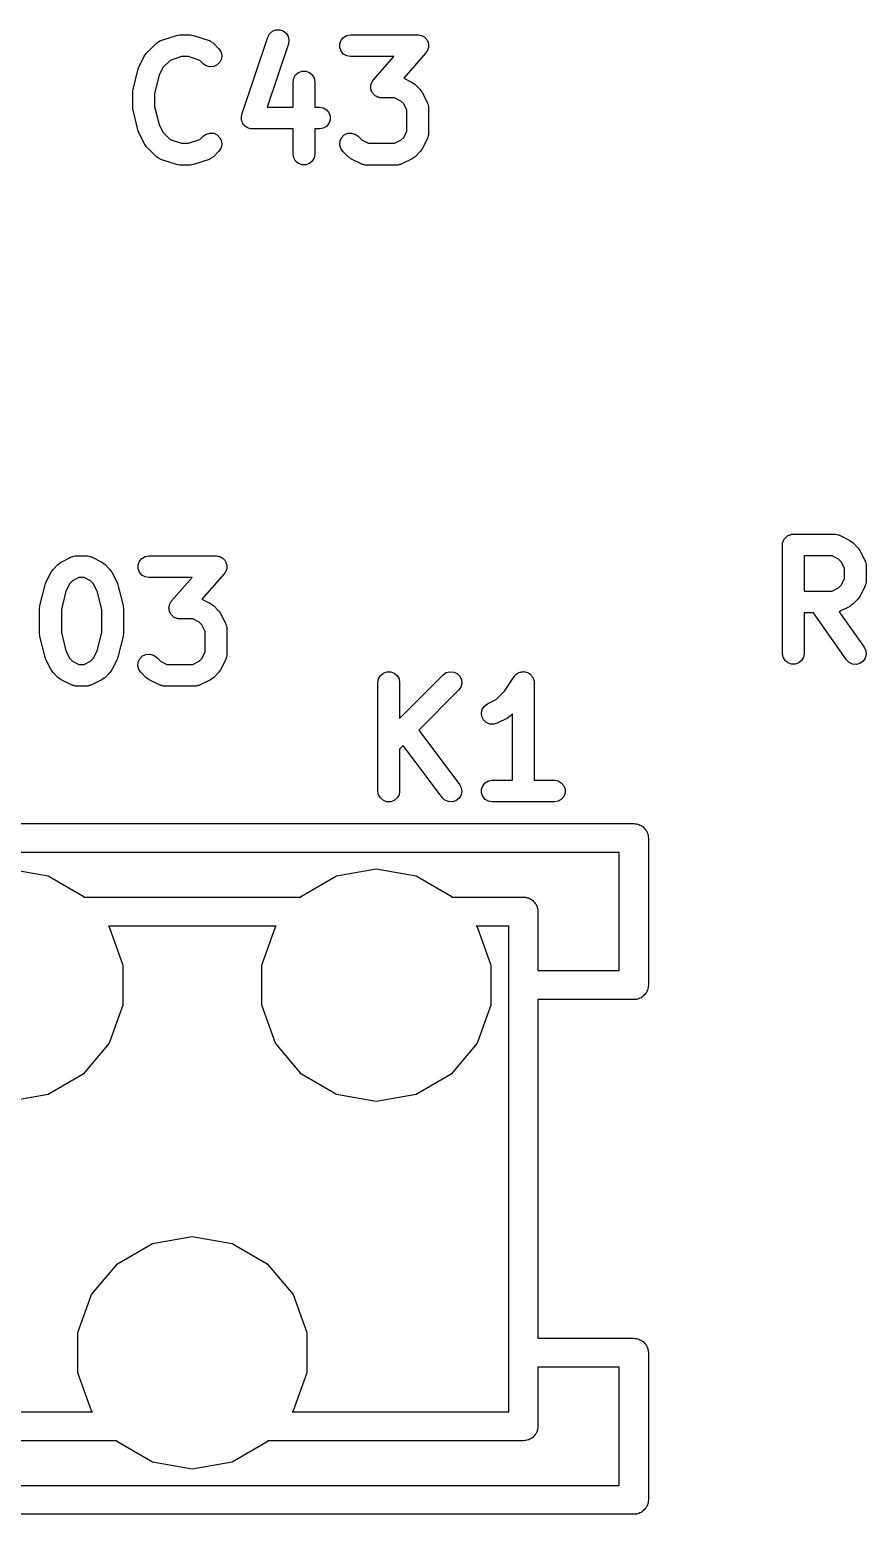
# Model space of a CAD drawing. Extents: x 69.6 to 139.6, y -158 to -61.
# Drawn here: x 93.12 to 98.89, y -115.44 to -105.18 of the extents above; entities that cross this region are included whole.
import ezdxf

# ---------------------------------------------------------------- set-up
doc = ezdxf.new("R2010")
doc.units = 0
doc.header["$MEASUREMENT"] = 0
doc.layers.add('BLACK', color=7, linetype='CONTINUOUS')

msp = doc.modelspace()

# ---------------------------------------------------------------- linework, layer by layer
at = {"layer": 'Black'}
for p, q in [((94.0227, -105.254), (94.1299, -105.218)), ((94.1299, -105.218), (94.1417, -105.216)), ((94.1417, -105.216), (94.1536, -105.214)), ((94.1536, -105.214), (94.225, -105.214)), ((94.225, -105.214), (94.2368, -105.216)), ((94.2368, -105.216), (94.2487, -105.218)), ((94.2487, -105.218), (94.3559, -105.254)), ((94.5824, -105.766), (94.761, -105.23)), ((94.761, -105.23), (94.7734, -105.207)), ((94.7734, -105.207), (94.7929, -105.19)), ((94.7929, -105.19), (94.8171, -105.18)), ((94.8171, -105.18), (94.8431, -105.179)), ((94.8431, -105.179), (94.8679, -105.188)), ((94.8679, -105.188), (94.8883, -105.204)), ((94.8883, -105.204), (94.9019, -105.226)), ((94.9019, -105.226), (94.9071, -105.252)), ((95.2672, -105.252), (95.2839, -105.232)), ((95.2839, -105.232), (95.3065, -105.219)), ((95.3065, -105.219), (95.3321, -105.214)), ((95.3321, -105.214), (95.7964, -105.214)), ((95.7964, -105.214), (95.8036, -105.216)), ((95.8036, -105.216), (95.811, -105.216)), ((95.811, -105.216), (95.8164, -105.218)), ((95.8164, -105.218), (95.8221, -105.219)), ((95.8221, -105.219), (95.8284, -105.222)), ((95.8284, -105.222), (95.8353, -105.225)), ((95.8353, -105.225), (95.8396, -105.229)), ((95.8396, -105.229), (95.8446, -105.232)), ((95.8446, -105.232), (95.8493, -105.237)), ((93.922, -105.343), (93.9934, -105.272)), ((93.9934, -105.272), (93.9969, -105.269)), ((93.9969, -105.269), (93.9998, -105.266)), ((93.9998, -105.266), (94.0075, -105.262)), ((94.0075, -105.262), (94.0147, -105.257)), ((94.0147, -105.257), (94.0189, -105.256)), ((94.0189, -105.256), (94.0227, -105.254)), ((94.3559, -105.254), (94.3597, -105.256)), ((94.3597, -105.256), (94.3638, -105.257)), ((94.3638, -105.257), (94.371, -105.262)), ((94.371, -105.262), (94.3788, -105.266)), ((94.3788, -105.266), (94.3816, -105.269)), ((94.3816, -105.269), (94.3852, -105.272)), ((94.3852, -105.272), (94.4209, -105.308)), ((94.4209, -105.308), (94.4358, -105.329)), ((94.4358, -105.329), (94.4426, -105.354)), ((94.9033, -105.277), (94.7576, -105.714)), ((94.9071, -105.252), (94.9033, -105.277)), ((95.2583, -105.276), (95.2672, -105.252)), ((95.2583, -105.302), (95.2583, -105.276)), ((95.2672, -105.327), (95.2583, -105.302)), ((95.2839, -105.347), (95.2672, -105.327)), ((95.8529, -105.339), (95.6994, -105.514)), ((95.8493, -105.237), (95.8549, -105.242)), ((95.8567, -105.332), (95.8529, -105.339)), ((95.8549, -105.242), (95.8577, -105.247)), ((95.8614, -105.327), (95.8567, -105.332)), ((95.8577, -105.247), (95.8614, -105.252)), ((95.8614, -105.252), (95.8639, -105.259)), ((95.8634, -105.321), (95.8614, -105.327)), ((95.8664, -105.316), (95.8634, -105.321)), ((95.8639, -105.259), (95.8674, -105.265)), ((95.8678, -105.309), (95.8664, -105.316)), ((95.8674, -105.265), (95.8683, -105.271)), ((95.8703, -105.302), (95.8678, -105.309)), ((95.8683, -105.271), (95.8703, -105.276)), ((95.8703, -105.276), (95.8703, -105.284)), ((95.8703, -105.284), (95.8714, -105.291)), ((95.8714, -105.291), (95.8703, -105.297)), ((95.8703, -105.297), (95.8703, -105.302)), ((93.8699, -105.442), (93.8722, -105.434)), ((93.8722, -105.434), (93.9079, -105.363)), ((93.9079, -105.363), (93.9151, -105.353)), ((93.9151, -105.353), (93.922, -105.343)), ((94.0366, -105.441), (94.01, -105.494)), ((94.0869, -105.391), (94.0366, -105.441)), ((94.1657, -105.364), (94.0869, -105.391)), ((94.2128, -105.364), (94.1657, -105.364)), ((94.2916, -105.391), (94.2128, -105.364)), ((94.3148, -105.414), (94.2916, -105.391)), ((94.3362, -105.429), (94.3148, -105.414)), ((94.3613, -105.435), (94.3362, -105.429)), ((94.3873, -105.433), (94.3613, -105.435)), ((94.4109, -105.422), (94.3873, -105.433)), ((94.4293, -105.404), (94.4109, -105.422)), ((94.4403, -105.38), (94.4293, -105.404)), ((94.4426, -105.354), (94.4403, -105.38)), ((95.3065, -105.36), (95.2839, -105.347)), ((95.3321, -105.364), (95.3065, -105.36)), ((95.6311, -105.364), (95.3321, -105.364)), ((95.49, -105.526), (95.6311, -105.364)), ((93.8308, -105.593), (93.8665, -105.45)), ((93.8665, -105.45), (93.8699, -105.442)), ((94.01, -105.494), (93.9786, -105.62)), ((94.9357, -105.539), (94.9402, -105.514)), ((94.9357, -105.714), (94.9357, -105.539)), ((94.9402, -105.514), (94.9533, -105.491)), ((94.9533, -105.491), (94.9732, -105.474)), ((94.9732, -105.474), (94.9977, -105.465)), ((94.9977, -105.465), (95.0237, -105.465)), ((95.0237, -105.465), (95.0482, -105.474)), ((95.0482, -105.474), (95.0682, -105.491)), ((95.0682, -105.491), (95.0812, -105.514)), ((95.0812, -105.514), (95.0857, -105.539)), ((95.0857, -105.539), (95.0857, -105.714)), ((95.4765, -105.548), (95.4795, -105.543)), ((95.4795, -105.543), (95.4815, -105.537)), ((95.4815, -105.537), (95.4862, -105.532)), ((95.4862, -105.532), (95.49, -105.526)), ((95.6994, -105.514), (95.7585, -105.544)), ((95.7585, -105.544), (95.7682, -105.551)), ((93.8286, -105.611), (93.8302, -105.602)), ((93.8286, -105.718), (93.8286, -105.611)), ((93.8302, -105.602), (93.8308, -105.593)), ((93.9786, -105.62), (93.9786, -105.709)), ((95.4714, -105.573), (95.4726, -105.568)), ((95.4726, -105.581), (95.4714, -105.573)), ((95.4726, -105.562), (95.4751, -105.555)), ((95.4726, -105.568), (95.4726, -105.562)), ((95.4726, -105.588), (95.4726, -105.581)), ((95.4745, -105.593), (95.4726, -105.588)), ((95.4754, -105.599), (95.4745, -105.593)), ((95.4751, -105.555), (95.4765, -105.548)), ((95.479, -105.606), (95.4754, -105.599)), ((95.4815, -105.612), (95.479, -105.606)), ((95.4852, -105.617), (95.4815, -105.612)), ((95.488, -105.622), (95.4852, -105.617)), ((95.4935, -105.627), (95.488, -105.622)), ((95.4982, -105.632), (95.4935, -105.627)), ((95.5032, -105.635), (95.4982, -105.632)), ((95.5076, -105.639), (95.5032, -105.635)), ((95.5144, -105.642), (95.5076, -105.639)), ((95.5208, -105.645), (95.5144, -105.642)), ((95.5265, -105.646), (95.5208, -105.645)), ((95.5319, -105.649), (95.5265, -105.646)), ((95.7682, -105.551), (95.778, -105.558)), ((95.778, -105.558), (95.8137, -105.593)), ((95.8137, -105.593), (95.8206, -105.603)), ((95.8206, -105.603), (95.8278, -105.613)), ((95.8278, -105.613), (95.8635, -105.684)), ((93.8302, -105.727), (93.8286, -105.718)), ((93.8308, -105.736), (93.8302, -105.727)), ((93.8665, -105.879), (93.8308, -105.736)), ((93.9786, -105.709), (94.01, -105.835)), ((94.7576, -105.714), (94.9357, -105.714)), ((95.0857, -105.714), (95.1179, -105.714)), ((95.1179, -105.714), (95.1435, -105.719)), ((95.1435, -105.719), (95.1661, -105.732)), ((95.1661, -105.732), (95.1828, -105.752)), ((95.5392, -105.649), (95.5319, -105.649)), ((95.5464, -105.65), (95.5392, -105.649)), ((95.6359, -105.65), (95.5464, -105.65)), ((95.6806, -105.672), (95.6359, -105.65)), ((95.6991, -105.691), (95.6806, -105.672)), ((95.7214, -105.736), (95.6991, -105.691)), ((95.7214, -105.879), (95.7214, -105.736)), ((95.8635, -105.684), (95.8647, -105.688)), ((95.8647, -105.688), (95.8669, -105.692)), ((95.8669, -105.692), (95.8684, -105.701)), ((95.8684, -105.701), (95.8709, -105.709)), ((95.8709, -105.709), (95.8707, -105.714)), ((95.8707, -105.714), (95.8714, -105.718)), ((95.8714, -105.718), (95.8714, -105.896)), ((94.01, -105.835), (94.0366, -105.888)), ((94.5786, -105.791), (94.5797, -105.784)), ((94.5797, -105.797), (94.5786, -105.791)), ((94.5797, -105.776), (94.5816, -105.771)), ((94.5797, -105.784), (94.5797, -105.776)), ((94.5797, -105.802), (94.5797, -105.797)), ((94.5823, -105.809), (94.5797, -105.802)), ((94.5816, -105.771), (94.5824, -105.766)), ((94.5838, -105.817), (94.5823, -105.809)), ((94.5867, -105.822), (94.5838, -105.817)), ((94.5886, -105.827), (94.5867, -105.822)), ((94.5935, -105.833), (94.5886, -105.827)), ((94.5975, -105.839), (94.5935, -105.833)), ((94.6018, -105.842), (94.5975, -105.839)), ((94.6054, -105.847), (94.6018, -105.842)), ((94.6119, -105.851), (94.6054, -105.847)), ((94.6179, -105.855), (94.6119, -105.851)), ((95.1661, -105.847), (95.1435, -105.86)), ((95.1828, -105.827), (95.1661, -105.847)), ((95.1828, -105.752), (95.1917, -105.776)), ((95.1917, -105.802), (95.1828, -105.827)), ((95.1917, -105.776), (95.1917, -105.802)), ((93.8699, -105.886), (93.8665, -105.879)), ((93.8722, -105.894), (93.8699, -105.886)), ((93.9079, -105.966), (93.8722, -105.894)), ((94.0366, -105.888), (94.0869, -105.938)), ((94.0869, -105.938), (94.1657, -105.964)), ((94.2128, -105.964), (94.2916, -105.938)), ((94.2916, -105.938), (94.3148, -105.915)), ((94.3148, -105.915), (94.3362, -105.9)), ((94.3362, -105.9), (94.3613, -105.893)), ((94.3613, -105.893), (94.3873, -105.895)), ((94.3873, -105.895), (94.4109, -105.906)), ((94.4109, -105.906), (94.4293, -105.925)), ((94.4293, -105.925), (94.4403, -105.948)), ((94.4403, -105.948), (94.4426, -105.974)), ((94.6231, -105.857), (94.6179, -105.855)), ((94.6279, -105.86), (94.6231, -105.857)), ((94.6354, -105.861), (94.6279, -105.86)), ((94.6426, -105.863), (94.6354, -105.861)), ((94.6481, -105.863), (94.6426, -105.863)), ((94.6536, -105.864), (94.6481, -105.863)), ((94.9357, -105.864), (94.6536, -105.864)), ((94.9357, -106.039), (94.9357, -105.864)), ((95.1179, -105.864), (95.0857, -105.864)), ((95.0857, -105.864), (95.0857, -106.039)), ((95.1435, -105.86), (95.1179, -105.864)), ((95.2574, -105.974), (95.2597, -105.948)), ((95.2597, -105.948), (95.2707, -105.925)), ((95.2707, -105.925), (95.2891, -105.906)), ((95.2891, -105.906), (95.3127, -105.895)), ((95.3127, -105.895), (95.3387, -105.893)), ((95.3387, -105.893), (95.3638, -105.9)), ((95.3638, -105.9), (95.3852, -105.915)), ((95.3852, -105.915), (95.4123, -105.942)), ((95.4123, -105.942), (95.457, -105.964)), ((95.6359, -105.964), (95.6806, -105.942)), ((95.6806, -105.942), (95.6991, -105.923)), ((95.6991, -105.923), (95.7214, -105.879)), ((95.8635, -105.93), (95.8278, -106.001)), ((95.8647, -105.926), (95.8635, -105.93)), ((95.8669, -105.922), (95.8647, -105.926)), ((95.8684, -105.913), (95.8669, -105.922)), ((95.8709, -105.905), (95.8684, -105.913)), ((95.8714, -105.896), (95.8707, -105.901)), ((95.8707, -105.901), (95.8709, -105.905)), ((93.9151, -105.975), (93.9079, -105.966)), ((93.922, -105.985), (93.9151, -105.975)), ((93.9934, -106.057), (93.922, -105.985)), ((93.9969, -106.059), (93.9934, -106.057)), ((94.1657, -105.964), (94.2128, -105.964)), ((94.3852, -106.057), (94.3816, -106.059)), ((94.4209, -106.021), (94.3852, -106.057)), ((94.4358, -106), (94.4209, -106.021)), ((94.4426, -105.974), (94.4358, -106)), ((94.9402, -106.065), (94.9357, -106.039)), ((95.0857, -106.039), (95.0812, -106.065)), ((95.2642, -106), (95.2574, -105.974)), ((95.2791, -106.021), (95.2642, -106)), ((95.3148, -106.057), (95.2791, -106.021)), ((95.3247, -106.063), (95.3148, -106.057)), ((95.457, -105.964), (95.6359, -105.964)), ((95.778, -106.057), (95.7682, -106.063)), ((95.8137, -106.021), (95.778, -106.057)), ((95.8206, -106.011), (95.8137, -106.021)), ((95.8278, -106.001), (95.8206, -106.011)), ((93.9998, -106.062), (93.9969, -106.059)), ((94.0075, -106.067), (93.9998, -106.062)), ((94.0147, -106.072), (94.0075, -106.067)), ((94.0189, -106.073), (94.0147, -106.072)), ((94.0227, -106.075), (94.0189, -106.073)), ((94.1299, -106.11), (94.0227, -106.075)), ((94.1417, -106.112), (94.1299, -106.11)), ((94.1536, -106.114), (94.1417, -106.112)), ((94.225, -106.114), (94.1536, -106.114)), ((94.2368, -106.112), (94.225, -106.114)), ((94.2487, -106.11), (94.2368, -106.112)), ((94.3559, -106.075), (94.2487, -106.11)), ((94.3597, -106.073), (94.3559, -106.075)), ((94.3638, -106.072), (94.3597, -106.073)), ((94.371, -106.067), (94.3638, -106.072)), ((94.3788, -106.062), (94.371, -106.067)), ((94.3816, -106.059), (94.3788, -106.062)), ((94.9533, -106.087), (94.9402, -106.065)), ((94.9732, -106.104), (94.9533, -106.087)), ((94.9977, -106.113), (94.9732, -106.104)), ((95.0237, -106.113), (94.9977, -106.113)), ((95.0482, -106.104), (95.0237, -106.113)), ((95.0682, -106.087), (95.0482, -106.104)), ((95.0812, -106.065), (95.0682, -106.087)), ((95.3343, -106.071), (95.3247, -106.063)), ((95.4057, -106.106), (95.3343, -106.071)), ((95.4099, -106.108), (95.4057, -106.106)), ((95.4136, -106.11), (95.4099, -106.108)), ((95.4223, -106.111), (95.4136, -106.11)), ((95.4307, -106.114), (95.4223, -106.111)), ((95.435, -106.114), (95.4307, -106.114)), ((95.4393, -106.114), (95.435, -106.114)), ((95.6536, -106.114), (95.4393, -106.114)), ((95.6578, -106.114), (95.6536, -106.114)), ((95.6621, -106.114), (95.6578, -106.114)), ((95.6706, -106.111), (95.6621, -106.114)), ((95.6792, -106.11), (95.6706, -106.111)), ((95.683, -106.108), (95.6792, -106.11)), ((95.6871, -106.106), (95.683, -106.108)), ((95.7585, -106.071), (95.6871, -106.106)), ((95.7682, -106.063), (95.7585, -106.071)), ((98.3154, -108.726), (98.3177, -108.72)), ((98.3177, -108.72), (98.3188, -108.714)), ((98.3188, -108.714), (98.3221, -108.708)), ((98.3221, -108.708), (98.3243, -108.702)), ((98.3243, -108.702), (98.3286, -108.697)), ((98.3286, -108.697), (98.3318, -108.691)), ((98.3318, -108.691), (98.3369, -108.687)), ((98.3369, -108.687), (98.3411, -108.682)), ((98.3411, -108.682), (98.3468, -108.679)), ((98.3468, -108.679), (98.3518, -108.674)), ((98.3518, -108.674), (98.358, -108.672)), ((98.358, -108.672), (98.3636, -108.669)), ((98.3636, -108.669), (98.3701, -108.668)), ((98.3701, -108.668), (98.3763, -108.665)), ((98.3763, -108.665), (98.3828, -108.665)), ((98.3828, -108.665), (98.3893, -108.664)), ((98.3893, -108.664), (98.675, -108.664)), ((98.675, -108.664), (98.6793, -108.665)), ((98.6793, -108.665), (98.6836, -108.665)), ((98.6836, -108.665), (98.692, -108.667)), ((98.692, -108.667), (98.7007, -108.669)), ((98.7007, -108.669), (98.7044, -108.671)), ((98.7044, -108.671), (98.7085, -108.672)), ((98.7085, -108.672), (98.78, -108.708)), ((98.78, -108.708), (98.7896, -108.715)), ((98.7896, -108.715), (98.7995, -108.722)), ((98.7995, -108.722), (98.8352, -108.758)), ((93.3343, -108.858), (93.4057, -108.822)), ((93.4057, -108.822), (93.4099, -108.821)), ((93.4099, -108.821), (93.4136, -108.819)), ((93.4136, -108.819), (93.4223, -108.817)), ((93.4223, -108.817), (93.4307, -108.815)), ((93.4307, -108.815), (93.435, -108.815)), ((93.435, -108.815), (93.4393, -108.814)), ((93.4393, -108.814), (93.5107, -108.814)), ((93.5107, -108.814), (93.515, -108.815)), ((93.515, -108.815), (93.5193, -108.815)), ((93.5193, -108.815), (93.5277, -108.817)), ((93.5277, -108.817), (93.5364, -108.819)), ((93.5364, -108.819), (93.5401, -108.821)), ((93.5401, -108.821), (93.5443, -108.822)), ((93.5443, -108.822), (93.6157, -108.858)), ((93.8911, -108.832), (93.9136, -108.819)), ((93.9136, -108.819), (93.9393, -108.814)), ((93.9393, -108.814), (94.4036, -108.814)), ((94.4036, -108.814), (94.4108, -108.816)), ((94.4108, -108.816), (94.4181, -108.816)), ((94.4181, -108.816), (94.4235, -108.818)), ((94.4235, -108.818), (94.4292, -108.819)), ((94.4292, -108.819), (94.4356, -108.822)), ((94.4356, -108.822), (94.4424, -108.825)), ((94.4424, -108.825), (94.4468, -108.829)), ((98.3143, -108.739), (98.3154, -108.733)), ((98.3143, -109.489), (98.3143, -108.739)), ((98.3154, -108.733), (98.3154, -108.726)), ((98.6573, -108.814), (98.4643, -108.814)), ((98.4643, -108.814), (98.4643, -109.057)), ((98.702, -108.837), (98.6573, -108.814)), ((98.8352, -108.758), (98.8421, -108.768)), ((98.8421, -108.768), (98.8492, -108.777)), ((98.8492, -108.777), (98.8849, -108.849)), ((93.2293, -108.999), (93.2651, -108.927)), ((93.2651, -108.927), (93.2722, -108.918)), ((93.2722, -108.918), (93.2791, -108.908)), ((93.2791, -108.908), (93.3148, -108.872)), ((93.3148, -108.872), (93.3247, -108.865)), ((93.3247, -108.865), (93.3343, -108.858)), ((93.6157, -108.858), (93.6253, -108.865)), ((93.6253, -108.865), (93.6352, -108.872)), ((93.6352, -108.872), (93.6709, -108.908)), ((93.6709, -108.908), (93.6778, -108.918)), ((93.6778, -108.918), (93.6849, -108.927)), ((93.6849, -108.927), (93.7207, -108.999)), ((93.8654, -108.876), (93.8743, -108.852)), ((93.8654, -108.902), (93.8654, -108.876)), ((93.8743, -108.927), (93.8654, -108.902)), ((93.8743, -108.852), (93.8911, -108.832)), ((93.8911, -108.947), (93.8743, -108.927)), ((94.4468, -108.829), (94.4518, -108.832)), ((94.4518, -108.832), (94.4565, -108.837)), ((94.4565, -108.837), (94.462, -108.842)), ((94.462, -108.842), (94.4648, -108.847)), ((94.4685, -108.927), (94.4638, -108.932)), ((94.4648, -108.847), (94.4685, -108.852)), ((94.4685, -108.852), (94.471, -108.859)), ((94.4705, -108.921), (94.4685, -108.927)), ((94.4735, -108.916), (94.4705, -108.921)), ((94.471, -108.859), (94.4746, -108.865)), ((94.4749, -108.909), (94.4735, -108.916)), ((94.4746, -108.865), (94.4755, -108.871)), ((94.4774, -108.902), (94.4749, -108.909)), ((94.4755, -108.871), (94.4774, -108.876)), ((94.4774, -108.876), (94.4774, -108.884)), ((94.4774, -108.884), (94.4786, -108.891)), ((94.4786, -108.891), (94.4774, -108.897)), ((94.4774, -108.897), (94.4774, -108.902)), ((98.7205, -108.855), (98.702, -108.837)), ((98.7429, -108.9), (98.7205, -108.855)), ((98.7429, -108.972), (98.7429, -108.9)), ((98.8849, -108.849), (98.8862, -108.853)), ((98.8862, -108.853), (98.8883, -108.856)), ((98.8883, -108.856), (98.8899, -108.865)), ((98.8899, -108.865), (98.8924, -108.874)), ((98.8924, -108.874), (98.8921, -108.878)), ((98.8921, -108.878), (98.8929, -108.882)), ((98.8929, -108.882), (98.8929, -108.989)), ((93.188, -109.157), (93.2237, -109.014)), ((93.2237, -109.014), (93.227, -109.006)), ((93.227, -109.006), (93.2293, -108.999)), ((93.3938, -109.005), (93.3672, -109.058)), ((93.4123, -108.987), (93.3938, -109.005)), ((93.457, -108.964), (93.4123, -108.987)), ((93.493, -108.964), (93.457, -108.964)), ((93.5377, -108.987), (93.493, -108.964)), ((93.5562, -109.005), (93.5377, -108.987)), ((93.5828, -109.058), (93.5562, -109.005)), ((93.7207, -108.999), (93.723, -109.006)), ((93.723, -109.006), (93.7263, -109.014)), ((93.7263, -109.014), (93.762, -109.157)), ((93.9136, -108.96), (93.8911, -108.947)), ((93.9393, -108.964), (93.9136, -108.96)), ((94.2383, -108.964), (93.9393, -108.964)), ((94.0971, -109.126), (94.2383, -108.964)), ((94.46, -108.939), (94.3065, -109.114)), ((94.4638, -108.932), (94.46, -108.939)), ((98.702, -109.035), (98.7205, -109.016)), ((98.7205, -109.016), (98.7429, -108.972)), ((98.8849, -109.023), (98.8492, -109.094)), ((98.8862, -109.019), (98.8849, -109.023)), ((98.8883, -109.015), (98.8862, -109.019)), ((98.8899, -109.006), (98.8883, -109.015)), ((98.8924, -108.998), (98.8899, -109.006)), ((98.8929, -108.989), (98.8921, -108.994)), ((98.8921, -108.994), (98.8924, -108.998)), ((93.3672, -109.058), (93.3357, -109.184)), ((93.6143, -109.184), (93.5828, -109.058)), ((94.0886, -109.137), (94.0933, -109.132)), ((94.0933, -109.132), (94.0971, -109.126)), ((94.3065, -109.114), (94.3657, -109.144)), ((98.4643, -109.057), (98.6573, -109.057)), ((98.6573, -109.057), (98.702, -109.035)), ((98.8352, -109.114), (98.7995, -109.149)), ((98.8421, -109.104), (98.8352, -109.114)), ((98.8492, -109.094), (98.8421, -109.104)), ((93.1857, -109.175), (93.1873, -109.166)), ((93.1857, -109.354), (93.1857, -109.175)), ((93.1873, -109.166), (93.188, -109.157)), ((93.3357, -109.184), (93.3357, -109.344)), ((93.6143, -109.344), (93.6143, -109.184)), ((93.762, -109.157), (93.7627, -109.166)), ((93.7627, -109.166), (93.7643, -109.175)), ((93.7643, -109.175), (93.7643, -109.354)), ((94.0786, -109.173), (94.0797, -109.168)), ((94.0797, -109.181), (94.0786, -109.173)), ((94.0797, -109.162), (94.0822, -109.155)), ((94.0797, -109.168), (94.0797, -109.162)), ((94.0797, -109.188), (94.0797, -109.181)), ((94.0817, -109.193), (94.0797, -109.188)), ((94.0826, -109.199), (94.0817, -109.193)), ((94.0822, -109.155), (94.0836, -109.148)), ((94.0861, -109.206), (94.0826, -109.199)), ((94.0836, -109.148), (94.0866, -109.143)), ((94.0886, -109.212), (94.0861, -109.206)), ((94.0866, -109.143), (94.0886, -109.137)), ((94.0923, -109.217), (94.0886, -109.212)), ((94.0951, -109.222), (94.0923, -109.217)), ((94.1007, -109.227), (94.0951, -109.222)), ((94.1054, -109.232), (94.1007, -109.227)), ((94.1104, -109.235), (94.1054, -109.232)), ((94.1147, -109.239), (94.1104, -109.235)), ((94.3657, -109.144), (94.3753, -109.151)), ((94.3753, -109.151), (94.3852, -109.158)), ((94.3852, -109.158), (94.4209, -109.193)), ((94.4209, -109.193), (94.4278, -109.203)), ((94.4278, -109.203), (94.4349, -109.213)), ((94.4349, -109.213), (94.4707, -109.284)), ((98.5288, -109.207), (98.4643, -109.207)), ((98.4643, -109.207), (98.4643, -109.489)), ((98.7564, -109.532), (98.5288, -109.207)), ((98.7085, -109.199), (98.7067, -109.2)), ((98.7067, -109.2), (98.8793, -109.446)), ((98.78, -109.164), (98.7085, -109.199)), ((98.7896, -109.156), (98.78, -109.164)), ((98.7995, -109.149), (98.7896, -109.156)), ((94.1216, -109.242), (94.1147, -109.239)), ((94.1279, -109.245), (94.1216, -109.242)), ((94.1336, -109.246), (94.1279, -109.245)), ((94.139, -109.249), (94.1336, -109.246)), ((94.1463, -109.249), (94.139, -109.249)), ((94.1536, -109.25), (94.1463, -109.249)), ((94.243, -109.25), (94.1536, -109.25)), ((94.2877, -109.272), (94.243, -109.25)), ((94.3062, -109.291), (94.2877, -109.272)), ((94.3286, -109.336), (94.3062, -109.291)), ((94.3286, -109.479), (94.3286, -109.336)), ((94.4707, -109.284), (94.4719, -109.288)), ((94.4719, -109.288), (94.474, -109.292)), ((94.474, -109.292), (94.4756, -109.301)), ((94.4756, -109.301), (94.4781, -109.309)), ((94.4781, -109.309), (94.4778, -109.314)), ((94.4778, -109.314), (94.4786, -109.318)), ((94.4786, -109.318), (94.4786, -109.496)), ((93.1873, -109.363), (93.1857, -109.354)), ((93.188, -109.372), (93.1873, -109.363)), ((93.2237, -109.515), (93.188, -109.372)), ((93.3357, -109.344), (93.3672, -109.47)), ((93.5828, -109.47), (93.6143, -109.344)), ((93.762, -109.372), (93.7263, -109.515)), ((93.7627, -109.363), (93.762, -109.372)), ((93.7643, -109.354), (93.7627, -109.363)), ((93.227, -109.522), (93.2237, -109.515)), ((93.2293, -109.53), (93.227, -109.522)), ((93.2651, -109.601), (93.2293, -109.53)), ((93.3672, -109.47), (93.3938, -109.523)), ((93.3938, -109.523), (93.4123, -109.542)), ((93.4123, -109.542), (93.457, -109.564)), ((93.493, -109.564), (93.5377, -109.542)), ((93.5377, -109.542), (93.5562, -109.523)), ((93.5562, -109.523), (93.5828, -109.47)), ((93.7207, -109.53), (93.6849, -109.601)), ((93.723, -109.522), (93.7207, -109.53)), ((93.7263, -109.515), (93.723, -109.522)), ((93.8668, -109.548), (93.8778, -109.525)), ((93.8778, -109.525), (93.8963, -109.506)), ((93.8963, -109.506), (93.9199, -109.495)), ((93.9199, -109.495), (93.9458, -109.493)), ((93.9458, -109.493), (93.971, -109.5)), ((93.971, -109.5), (93.9923, -109.515)), ((93.9923, -109.515), (94.0194, -109.542)), ((94.0194, -109.542), (94.0641, -109.564)), ((94.243, -109.564), (94.2877, -109.542)), ((94.2877, -109.542), (94.3062, -109.523)), ((94.3062, -109.523), (94.3286, -109.479)), ((94.4707, -109.53), (94.4349, -109.601)), ((94.4719, -109.526), (94.4707, -109.53)), ((94.474, -109.522), (94.4719, -109.526)), ((94.4756, -109.513), (94.474, -109.522)), ((94.4781, -109.505), (94.4756, -109.513)), ((94.4786, -109.496), (94.4778, -109.501)), ((94.4778, -109.501), (94.4781, -109.505)), ((98.3188, -109.515), (98.3143, -109.489)), ((98.3318, -109.537), (98.3188, -109.515)), ((98.3518, -109.554), (98.3318, -109.537)), ((98.4467, -109.537), (98.4268, -109.554)), ((98.4598, -109.515), (98.4467, -109.537)), ((98.4643, -109.489), (98.4598, -109.515)), ((98.7748, -109.551), (98.7564, -109.532)), ((98.8709, -109.542), (98.8495, -109.557)), ((98.8858, -109.521), (98.8709, -109.542)), ((98.8793, -109.446), (98.8903, -109.47)), ((98.8926, -109.496), (98.8858, -109.521)), ((98.8903, -109.47), (98.8926, -109.496)), ((93.2722, -109.611), (93.2651, -109.601)), ((93.2791, -109.621), (93.2722, -109.611)), ((93.3148, -109.657), (93.2791, -109.621)), ((93.457, -109.564), (93.493, -109.564)), ((93.6709, -109.621), (93.6352, -109.657)), ((93.6778, -109.611), (93.6709, -109.621)), ((93.6849, -109.601), (93.6778, -109.611)), ((93.8646, -109.574), (93.8668, -109.548)), ((93.8713, -109.6), (93.8646, -109.574)), ((93.8863, -109.621), (93.8713, -109.6)), ((93.922, -109.657), (93.8863, -109.621)), ((94.0641, -109.564), (94.243, -109.564)), ((94.4209, -109.621), (94.3852, -109.657)), ((94.4278, -109.611), (94.4209, -109.621)), ((94.4349, -109.601), (94.4278, -109.611)), ((95.526, -109.664), (95.539, -109.641)), ((95.539, -109.641), (95.5589, -109.624)), ((95.5589, -109.624), (95.5834, -109.615)), ((95.5834, -109.615), (95.6095, -109.615)), ((95.6095, -109.615), (95.6339, -109.624)), ((95.6339, -109.624), (95.6539, -109.641)), ((95.6539, -109.641), (95.6669, -109.664)), ((95.6714, -109.937), (95.972, -109.636)), ((95.972, -109.636), (95.9933, -109.621)), ((95.9933, -109.621), (96.0185, -109.615)), ((96.0185, -109.615), (96.0444, -109.617)), ((96.0444, -109.617), (96.068, -109.628)), ((96.068, -109.628), (96.0864, -109.646)), ((96.0864, -109.646), (96.0974, -109.67)), ((96.4626, -109.648), (96.4655, -109.645)), ((96.4655, -109.645), (96.4675, -109.641)), ((96.4675, -109.641), (96.4744, -109.635)), ((96.4744, -109.635), (96.4806, -109.629)), ((96.4806, -109.629), (96.4843, -109.627)), ((96.4843, -109.627), (96.4875, -109.624)), ((96.4875, -109.624), (96.4959, -109.621)), ((96.4959, -109.621), (96.5039, -109.617)), ((96.5039, -109.617), (96.5081, -109.617)), ((96.5081, -109.617), (96.512, -109.615)), ((96.512, -109.615), (96.5209, -109.615)), ((96.5209, -109.615), (96.5298, -109.614)), ((96.5298, -109.614), (96.5339, -109.615)), ((96.5339, -109.615), (96.538, -109.615)), ((96.538, -109.615), (96.5464, -109.618)), ((96.5464, -109.618), (96.5551, -109.621)), ((96.5551, -109.621), (96.5586, -109.623)), ((96.5586, -109.623), (96.5625, -109.624)), ((96.5625, -109.624), (96.5694, -109.63)), ((96.5694, -109.63), (96.5768, -109.635)), ((96.5768, -109.635), (96.5793, -109.638)), ((96.5793, -109.638), (96.5825, -109.641)), ((96.5825, -109.641), (96.5869, -109.649)), ((98.3763, -109.563), (98.3518, -109.554)), ((98.4023, -109.563), (98.3763, -109.563)), ((98.4268, -109.554), (98.4023, -109.563)), ((98.7984, -109.562), (98.7748, -109.551)), ((98.8244, -109.564), (98.7984, -109.562)), ((98.8495, -109.557), (98.8244, -109.564)), ((93.3247, -109.663), (93.3148, -109.657)), ((93.3343, -109.671), (93.3247, -109.663)), ((93.4057, -109.706), (93.3343, -109.671)), ((93.4099, -109.708), (93.4057, -109.706)), ((93.4136, -109.71), (93.4099, -109.708)), ((93.4223, -109.711), (93.4136, -109.71)), ((93.4307, -109.714), (93.4223, -109.711)), ((93.435, -109.714), (93.4307, -109.714)), ((93.4393, -109.714), (93.435, -109.714)), ((93.5107, -109.714), (93.4393, -109.714)), ((93.515, -109.714), (93.5107, -109.714)), ((93.5193, -109.714), (93.515, -109.714)), ((93.5277, -109.711), (93.5193, -109.714)), ((93.5364, -109.71), (93.5277, -109.711)), ((93.5401, -109.708), (93.5364, -109.71)), ((93.5443, -109.706), (93.5401, -109.708)), ((93.6143, -109.671), (93.5443, -109.706)), ((93.6157, -109.671), (93.6143, -109.671)), ((93.6253, -109.663), (93.6157, -109.671)), ((93.6352, -109.657), (93.6253, -109.663)), ((93.9318, -109.663), (93.922, -109.657)), ((93.9415, -109.671), (93.9318, -109.663)), ((94.0129, -109.706), (93.9415, -109.671)), ((94.017, -109.708), (94.0129, -109.706)), ((94.0208, -109.71), (94.017, -109.708)), ((94.0294, -109.711), (94.0208, -109.71)), ((94.0379, -109.714), (94.0294, -109.711)), ((94.0422, -109.714), (94.0379, -109.714)), ((94.0464, -109.714), (94.0422, -109.714)), ((94.2607, -109.714), (94.0464, -109.714)), ((94.265, -109.714), (94.2607, -109.714)), ((94.2693, -109.714), (94.265, -109.714)), ((94.2777, -109.711), (94.2693, -109.714)), ((94.2864, -109.71), (94.2777, -109.711)), ((94.2901, -109.708), (94.2864, -109.71)), ((94.2943, -109.706), (94.2901, -109.708)), ((94.3657, -109.671), (94.2943, -109.706)), ((94.3753, -109.663), (94.3657, -109.671)), ((94.3852, -109.657), (94.3753, -109.663)), ((95.5214, -109.689), (95.526, -109.664)), ((95.5214, -110.439), (95.5214, -109.689)), ((95.6669, -109.664), (95.6714, -109.689)), ((95.6714, -109.689), (95.6714, -109.937)), ((96.078, -109.742), (95.8026, -110.018)), ((96.093, -109.721), (96.078, -109.742)), ((96.0997, -109.696), (96.093, -109.721)), ((96.0974, -109.67), (96.0997, -109.696)), ((96.3377, -109.806), (96.3953, -109.749)), ((96.3953, -109.749), (96.4626, -109.648)), ((96.5869, -109.649), (96.5922, -109.656)), ((96.5922, -109.656), (96.5934, -109.66)), ((96.5934, -109.66), (96.5955, -109.664)), ((96.5955, -109.664), (96.597, -109.672)), ((96.597, -109.672), (96.5995, -109.681)), ((96.5995, -109.681), (96.5993, -109.685)), ((96.5993, -109.685), (96.6, -109.689)), ((96.6, -109.689), (96.6, -110.364)), ((96.2419, -109.874), (96.2563, -109.852)), ((96.2563, -109.852), (96.2772, -109.836)), ((96.2772, -109.836), (96.3377, -109.806)), ((96.2358, -109.899), (96.2419, -109.874)), ((96.2388, -109.925), (96.2358, -109.899)), ((96.2505, -109.948), (96.2388, -109.925)), ((96.2694, -109.966), (96.2505, -109.948)), ((96.4157, -109.935), (96.3443, -109.971)), ((96.4253, -109.928), (96.4157, -109.935)), ((96.4352, -109.921), (96.4253, -109.928)), ((96.45, -109.906), (96.4352, -109.921)), ((96.45, -110.364), (96.45, -109.906)), ((95.8026, -110.018), (96.085, -110.394)), ((96.2933, -109.977), (96.2694, -109.966)), ((96.3193, -109.978), (96.2933, -109.977)), ((96.3443, -109.971), (96.3193, -109.978)), ((95.6955, -110.125), (95.6714, -110.149)), ((95.6714, -110.149), (95.6714, -110.439)), ((95.965, -110.484), (95.6955, -110.125)), ((96.2851, -110.369), (96.3107, -110.364)), ((96.3107, -110.364), (96.45, -110.364)), ((96.6, -110.364), (96.7393, -110.364)), ((96.7393, -110.364), (96.7649, -110.369)), ((95.526, -110.465), (95.5214, -110.439)), ((95.539, -110.487), (95.526, -110.465)), ((95.6669, -110.465), (95.6539, -110.487)), ((95.6714, -110.439), (95.6669, -110.465)), ((96.085, -110.394), (96.0968, -110.418)), ((96.0999, -110.443), (96.094, -110.469)), ((96.0968, -110.418), (96.0999, -110.443)), ((96.2369, -110.426), (96.2458, -110.402)), ((96.2369, -110.452), (96.2369, -110.426)), ((96.2458, -110.477), (96.2369, -110.452)), ((96.2458, -110.402), (96.2625, -110.382)), ((96.2625, -110.382), (96.2851, -110.369)), ((96.7649, -110.369), (96.7875, -110.382)), ((96.7875, -110.382), (96.8042, -110.402)), ((96.8042, -110.402), (96.8131, -110.426)), ((96.8131, -110.452), (96.8042, -110.477)), ((96.8131, -110.426), (96.8131, -110.452)), ((95.5589, -110.504), (95.539, -110.487)), ((95.5834, -110.513), (95.5589, -110.504)), ((95.6095, -110.513), (95.5834, -110.513)), ((95.6339, -110.504), (95.6095, -110.513)), ((95.6539, -110.487), (95.6339, -110.504)), ((95.984, -110.502), (95.965, -110.484)), ((96.008, -110.512), (95.984, -110.502)), ((96.034, -110.514), (96.008, -110.512)), ((96.0589, -110.506), (96.034, -110.514)), ((96.0797, -110.491), (96.0589, -110.506)), ((96.094, -110.469), (96.0797, -110.491)), ((96.2625, -110.497), (96.2458, -110.477)), ((96.2851, -110.51), (96.2625, -110.497)), ((96.3107, -110.514), (96.2851, -110.51)), ((96.7393, -110.514), (96.3107, -110.514)), ((96.7649, -110.51), (96.7393, -110.514)), ((96.7875, -110.497), (96.7649, -110.51)), ((96.8042, -110.477), (96.7875, -110.497)), ((87.382, -110.664), (97.288, -110.664)), ((97.288, -110.664), (97.2966, -110.665)), ((97.2966, -110.665), (97.3054, -110.665)), ((97.3054, -110.665), (97.3137, -110.668)), ((97.3137, -110.668), (97.3223, -110.67)), ((97.3223, -110.67), (97.3299, -110.674)), ((97.3299, -110.674), (97.3382, -110.677)), ((97.3382, -110.677), (97.3449, -110.683)), ((97.3449, -110.683), (97.3525, -110.687)), ((97.3525, -110.687), (97.3581, -110.694)), ((97.3581, -110.694), (97.3649, -110.7)), ((97.3649, -110.7), (97.3692, -110.707)), ((97.3692, -110.707), (97.3749, -110.714)), ((97.3749, -110.714), (97.3779, -110.722)), ((97.3779, -110.722), (97.3823, -110.73)), ((97.3823, -110.73), (97.3838, -110.738)), ((97.3838, -110.738), (97.3868, -110.747)), ((97.3868, -110.747), (97.3868, -110.755)), ((97.3868, -110.755), (97.3883, -110.764)), ((97.3883, -110.764), (97.3883, -111.78)), ((97.1877, -110.864), (87.4823, -110.864)), ((97.1877, -111.68), (97.1877, -110.864)), ((92.97, -110.977), (93.2447, -111.025)), ((95.2353, -111.025), (95.51, -110.977)), ((95.51, -110.977), (95.7847, -111.025)), ((93.2447, -111.025), (93.4862, -111.165)), ((94.9938, -111.165), (95.2353, -111.025)), ((95.7847, -111.025), (96.0262, -111.165)), ((93.4862, -111.165), (93.4919, -111.172)), ((93.4919, -111.172), (94.9881, -111.172)), ((94.9881, -111.172), (94.9938, -111.165)), ((96.0262, -111.165), (96.0319, -111.172)), ((96.0319, -111.172), (96.526, -111.172)), ((96.526, -111.172), (96.5346, -111.173)), ((96.5346, -111.173), (96.5434, -111.173)), ((96.5434, -111.173), (96.5517, -111.176)), ((96.5517, -111.176), (96.5603, -111.178)), ((96.5603, -111.178), (96.5679, -111.182)), ((96.5679, -111.182), (96.5762, -111.185)), ((96.5762, -111.185), (96.5829, -111.191)), ((96.5829, -111.191), (96.5905, -111.195)), ((96.5905, -111.195), (96.5961, -111.202)), ((96.5961, -111.202), (96.6029, -111.208)), ((96.6029, -111.208), (96.6072, -111.215)), ((96.6072, -111.215), (96.6129, -111.222)), ((96.6129, -111.222), (96.6159, -111.23)), ((96.6159, -111.23), (96.6203, -111.238)), ((96.6203, -111.238), (96.6218, -111.246)), ((96.6218, -111.246), (96.6248, -111.255)), ((96.6248, -111.255), (96.6248, -111.263)), ((96.6248, -111.263), (96.6263, -111.272)), ((96.6263, -111.272), (96.6263, -111.68)), ((94.8197, -111.372), (93.6603, -111.372)), ((93.6603, -111.372), (93.6655, -111.378)), ((93.6655, -111.378), (93.7609, -111.641)), ((94.7191, -111.641), (94.8145, -111.378)), ((94.8145, -111.378), (94.8197, -111.372)), ((96.4257, -111.372), (96.2003, -111.372)), ((96.2003, -111.372), (96.2055, -111.378)), ((96.2055, -111.378), (96.3009, -111.641)), ((96.4257, -114.728), (96.4257, -111.372)), ((93.7609, -111.641), (93.7609, -111.919)), ((94.7191, -111.919), (94.7191, -111.641)), ((96.3009, -111.641), (96.3009, -111.919)), ((96.6263, -111.68), (97.1877, -111.68)), ((97.3868, -111.797), (97.3838, -111.806)), ((97.3883, -111.78), (97.3868, -111.789)), ((97.3868, -111.789), (97.3868, -111.797)), ((97.288, -111.88), (96.6263, -111.88)), ((96.6263, -111.88), (96.6263, -114.22)), ((97.2966, -111.879), (97.288, -111.88)), ((97.3054, -111.879), (97.2966, -111.879)), ((97.3137, -111.876), (97.3054, -111.879)), ((97.3223, -111.874), (97.3137, -111.876)), ((97.3299, -111.87), (97.3223, -111.874)), ((97.3382, -111.867), (97.3299, -111.87)), ((97.3449, -111.861), (97.3382, -111.867)), ((97.3525, -111.857), (97.3449, -111.861)), ((97.3581, -111.85), (97.3525, -111.857)), ((97.3649, -111.844), (97.3581, -111.85)), ((97.3692, -111.837), (97.3649, -111.844)), ((97.3749, -111.83), (97.3692, -111.837)), ((97.3779, -111.822), (97.3749, -111.83)), ((97.3823, -111.814), (97.3779, -111.822)), ((97.3838, -111.806), (97.3823, -111.814)), ((93.7609, -111.919), (93.6655, -112.182)), ((94.8145, -112.182), (94.7191, -111.919)), ((96.3009, -111.919), (96.2055, -112.182)), ((93.6655, -112.182), (93.4862, -112.395)), ((94.9938, -112.395), (94.8145, -112.182)), ((96.2055, -112.182), (96.0262, -112.395)), ((93.4862, -112.395), (93.2447, -112.535)), ((95.2353, -112.535), (94.9938, -112.395)), ((96.0262, -112.395), (95.7847, -112.535)), ((93.2447, -112.535), (92.97, -112.583)), ((95.51, -112.583), (95.2353, -112.535)), ((95.7847, -112.535), (95.51, -112.583)), ((93.9653, -113.565), (94.24, -113.517)), ((94.24, -113.517), (94.5147, -113.565)), ((93.7238, -113.705), (93.9653, -113.565)), ((94.5147, -113.565), (94.7562, -113.705)), ((93.5445, -113.918), (93.7238, -113.705)), ((94.7562, -113.705), (94.9355, -113.918)), ((93.4491, -114.181), (93.5445, -113.918)), ((94.9355, -113.918), (95.0309, -114.181)), ((93.4491, -114.459), (93.4491, -114.181)), ((95.0309, -114.181), (95.0309, -114.459)), ((96.6263, -114.22), (97.288, -114.22)), ((97.288, -114.22), (97.2966, -114.221)), ((97.2966, -114.221), (97.3054, -114.221)), ((97.3054, -114.221), (97.3137, -114.224)), ((97.3137, -114.224), (97.3223, -114.226)), ((97.3223, -114.226), (97.3299, -114.23)), ((97.3299, -114.23), (97.3382, -114.233)), ((97.3382, -114.233), (97.3449, -114.239)), ((97.3449, -114.239), (97.3525, -114.243)), ((97.3525, -114.243), (97.3581, -114.25)), ((97.3581, -114.25), (97.3649, -114.256)), ((97.3649, -114.256), (97.3692, -114.263)), ((97.3692, -114.263), (97.3749, -114.27)), ((97.3749, -114.27), (97.3779, -114.278)), ((97.3779, -114.278), (97.3823, -114.286)), ((97.3823, -114.286), (97.3838, -114.294)), ((97.3838, -114.294), (97.3868, -114.303)), ((97.3868, -114.303), (97.3868, -114.311)), ((97.3868, -114.311), (97.3883, -114.32)), ((97.3883, -114.32), (97.3883, -115.336)), ((93.5445, -114.722), (93.4491, -114.459)), ((95.0309, -114.459), (94.9355, -114.722)), ((96.6263, -114.42), (96.6263, -114.828)), ((97.1877, -114.42), (96.6263, -114.42)), ((97.1877, -115.236), (97.1877, -114.42)), ((92.3903, -114.728), (93.5497, -114.728)), ((93.5497, -114.728), (93.5445, -114.722)), ((94.9355, -114.722), (94.9303, -114.728)), ((94.9303, -114.728), (96.4257, -114.728)), ((96.6129, -114.878), (96.6072, -114.885)), ((96.6159, -114.87), (96.6129, -114.878)), ((96.6203, -114.862), (96.6159, -114.87)), ((96.6218, -114.854), (96.6203, -114.862)), ((96.6248, -114.845), (96.6218, -114.854)), ((96.6263, -114.828), (96.6248, -114.837)), ((96.6248, -114.837), (96.6248, -114.845)), ((93.7181, -114.928), (92.2219, -114.928)), ((93.7238, -114.935), (93.7181, -114.928)), ((93.9653, -115.075), (93.7238, -114.935)), ((94.7562, -114.935), (94.5147, -115.075)), ((94.7619, -114.928), (94.7562, -114.935)), ((96.526, -114.928), (94.7619, -114.928)), ((96.5346, -114.927), (96.526, -114.928)), ((96.5434, -114.927), (96.5346, -114.927)), ((96.5517, -114.924), (96.5434, -114.927)), ((96.5603, -114.922), (96.5517, -114.924)), ((96.5679, -114.918), (96.5603, -114.922)), ((96.5762, -114.915), (96.5679, -114.918)), ((96.5829, -114.909), (96.5762, -114.915)), ((96.5905, -114.905), (96.5829, -114.909)), ((96.5961, -114.898), (96.5905, -114.905)), ((96.6029, -114.892), (96.5961, -114.898)), ((96.6072, -114.885), (96.6029, -114.892)), ((94.24, -115.123), (93.9653, -115.075)), ((94.5147, -115.075), (94.24, -115.123)), ((87.4823, -115.236), (97.1877, -115.236)), ((97.3749, -115.386), (97.3692, -115.393)), ((97.3779, -115.378), (97.3749, -115.386)), ((97.3823, -115.37), (97.3779, -115.378)), ((97.3838, -115.362), (97.3823, -115.37)), ((97.3868, -115.353), (97.3838, -115.362)), ((97.3883, -115.336), (97.3868, -115.345)), ((97.3868, -115.345), (97.3868, -115.353)), ((97.288, -115.436), (87.382, -115.436)), ((97.2966, -115.435), (97.288, -115.436)), ((97.3054, -115.435), (97.2966, -115.435)), ((97.3137, -115.432), (97.3054, -115.435)), ((97.3223, -115.43), (97.3137, -115.432)), ((97.3299, -115.426), (97.3223, -115.43)), ((97.3382, -115.423), (97.3299, -115.426)), ((97.3449, -115.417), (97.3382, -115.423)), ((97.3525, -115.413), (97.3449, -115.417)), ((97.3581, -115.406), (97.3525, -115.413)), ((97.3649, -115.4), (97.3581, -115.406)), ((97.3692, -115.393), (97.3649, -115.4))]:
    msp.add_line(p, q, dxfattribs=at)

doc.saveas('drawing.dxf')
